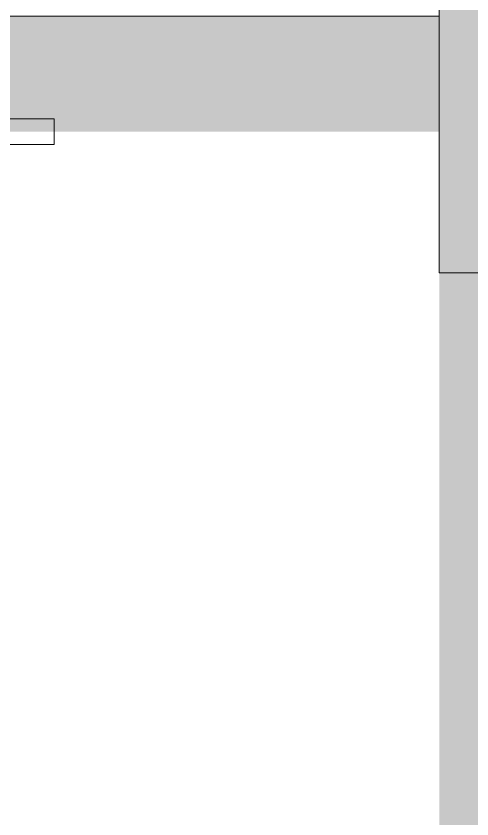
# Model space of a CAD drawing. Header units: millimetres. Extents: x -1113 to 415037, y -3642 to 28069.
# Drawn here: x 6618.22 to 6635.98, y 15177.69 to 15208.94 of the extents above; entities that cross this region are included whole.
import ezdxf

# ---------------------------------------------------------------- set-up
doc = ezdxf.new("R2010")
doc.units = ezdxf.units.MM
for name, color, linetype, lineweight in [('0) Стена 3.93м', 3, 'Continuous', 60), ('A-GLAZ-CURT', 7, 'Continuous', 9), ('A-GLAZ-CURT-2', 7, 'Continuous', 20), ('A-GLAZ-CWMG', 7, 'Continuous', 9), ('A-GLAZ-CWMG-1', 7, 'Continuous', 20)]:
    doc.layers.add(name, color=color, linetype=linetype, lineweight=lineweight)
doc.layers.add('A-AREA-PATT-1', color=7, linetype='Continuous', lineweight=5, true_color=0xa5bae0, transparency=1)
doc.layers.add('A-WALL-FNSH-1', color=9, linetype='Continuous', lineweight=5, true_color=0x808080)

# ---------------------------------------------------------------- blocks, each defined once
blk = doc.blocks.new('Прямоугольный импост - Импост структурный с накладкой - 190мм-31929454-Объем проектирования 1 этажа')
at = {"layer": 'A-GLAZ-CWMG-1'}
for p, q in [((-50, 0), (-50, 17)), ((-40, 0), (-50, 0)), ((-40, -40), (-40, 0))]:
    blk.add_line(p, q, dxfattribs=at)
blk = doc.blocks.new('Системная панель - Стекло - 40мм-32473990-Объем проектирования 1 этажа')
at = {"layer": 'A-GLAZ-CURT-2'}
for p, q in [((325, 0), (325, 40)), ((-325, 0), (325, 0))]:
    blk.add_line(p, q, dxfattribs=at)
blk = doc.blocks.new('1floor')
at = {"layer": 'A-AREA-PATT-1'}
h = blk.add_hatch(color=256, dxfattribs=at)
h.paths.add_polyline_path([(3730, 7883), (3780, 7883.067), (3780, 7900), (3730, 7900)])
h.paths.add_polyline_path([(4505, 7883), (4555, 7883), (4555, 7900), (4505, 7900), (4505, 7890.062)])
h.paths.add_polyline_path([(6395, 7883), (6405, 7883), (6405, 7900), (6355, 7900), (6355, 7883), (6392.333, 7883)])
h.paths.add_polyline_path([(6980, 7883), (7030, 7883), (7030, 7900), (6980, 7900), (6980, 7896.333)])
h.paths.add_polyline_path([(7660, 7883), (7660, 7900), (7610, 7900), (7610, 7883), (7650, 7883)])
h.paths.add_polyline_path([(20061.969, 7920.5), (20070.257, 7920.927), (20070.257, 9050), (20053.257, 9050), (20053.257, 7920.5)])
h.paths.add_polyline_path([(20053.257, 10850), (20070.257, 10850), (20070.257, 10874), (13684.5, 10874), (13684.5, 15220), (13679, 15218.918), (13679, 10868.5), (20053.257, 10868.5), (20053.257, 10860)])
h.paths.add_polyline_path([(9872.586, 14719.224), (9872.586, 14759.224), (9092.586, 14759.224), (9092.586, 14719.224)])
h.paths.add_polyline_path([(8601.22, 14719.224), (8972.586, 14719.224), (8972.586, 14759.224), (8192.586, 14759.224), (8192.586, 14719.224)])
h.paths.add_polyline_path([(7098.5, 14719.224), (8072.586, 14719.224), (8072.586, 14759.224), (7098.5, 14759.224), (7098.5, 14739.214)])
h.paths.add_polyline_path([(9952.586, 14799.224), (9952.586, 15879.224), (9912.586, 15879.224), (9912.586, 14799.224), (9932.586, 14799.224)])
h.paths.add_polyline_path([(13690, 15225.5), (13710, 15225.5), (13710, 15231), (13690, 15231)])
h.paths.add_polyline_path([(6780, 15235), (6780, 15270), (6570, 15270), (6570, 15235), (6774, 15235)])
h.paths.add_polyline_path([(6731.643, 15295), (6760, 15295), (6760, 15345), (6610, 15345), (6610, 15975), (6760, 15975), (6760, 16025), (6610, 16025), (6610, 16123), (6570, 16123), (6570, 15305), (6610, 15305), (6610, 15295)])
h.paths.add_polyline_path([(6570, 17627), (6610, 17627), (6610, 17725), (6760, 17725), (6760, 17775), (6610, 17775), (6610, 18325), (6760, 18325), (6760, 18375), (6610, 18375), (6610, 18975), (6760, 18975), (6760, 19025), (6610, 19025), (6610, 19123), (6570, 19123), (6570, 17670.909)])
h.paths.add_polyline_path([(9952.586, 17799.224), (9952.586, 18429.224), (9912.586, 18429.224), (9912.586, 17799.224), (9932.586, 17799.224)])
h.paths.add_polyline_path([(13710, 17821), (13710, 17825.5), (13690, 17825.5), (13690, 17821), (13709.956, 17821)])
h.paths.add_polyline_path([(13679, 17825.5), (13684.5, 17827.62), (13682.184, 18474.5), (13679.001, 18474.433), (13679, 17826.39)])
h.paths.add_polyline_path([(13690, 18479), (13710, 18479), (13709.955, 18490), (13679, 18490), (13679, 18479), (13684.5, 18479)])
h.paths.add_polyline_path([(9952.586, 18549.224), (9952.586, 19179.224), (9912.586, 19179.224), (9912.586, 18549.224), (9932.586, 18549.224)])
h.paths.add_polyline_path([(9932.586, 19299.224), (9952.586, 19299.224), (9950.831, 20632.655), (9912.586, 20632.655), (9912.586, 19299.224)])
h.paths.add_polyline_path([(6610, 20627), (6610, 20725), (6760, 20725), (6760, 20770), (6570, 20770), (6570, 20627)])
h.paths.add_polyline_path([(13692.264, 21569), (13710, 21569.344), (13710, 21574.5), (13684.5, 21574.5), (13684.5, 22224.5), (13679, 22224.494), (13679, 21569), (13690, 21569)])
h.paths.add_polyline_path([(13710, 22224.5), (13709.954, 22232), (13700, 22232), (13700, 22224.5)])
h.paths.add_polyline_path([(6685, 27100), (6685, 27250), (6635, 27250), (6635, 27100)])
h.paths.add_polyline_path([(5835, 27100), (5835, 27250), (5785, 27250), (5785, 27100)])
h.paths.add_polyline_path([(7485, 27100), (7535, 27100), (7535, 27250), (7485, 27250), (7485, 27195.281)])
h.paths.add_polyline_path([(8385, 27100), (8385, 27150), (9089.5, 27150), (9089.5, 27250), (8335, 27250), (8335, 27100)])
h.paths.add_polyline_path([(12635.256, 27100), (12635.256, 27150), (13410.256, 27150), (13410.256, 27100), (13460.256, 27100), (13460.256, 27150), (13689.5, 27150), (13689.5, 27250), (11735.256, 27250), (11735.256, 27100), (11785.256, 27100), (11785.256, 27150), (12585.256, 27150), (12585.256, 27100)])
h.paths.add_polyline_path([(4985, 27100), (4985, 27250), (4680.5, 27250), (4680.5, 27150), (4935, 27150), (4935, 27100)])
h.paths.add_polyline_path([(10035, 27100), (10085, 27100), (10085, 27150), (10885, 27150), (10885, 27100), (10935, 27100), (10935, 27150), (11285, 27150), (11285, 27250), (10035, 27250), (10035, 27156.25)])
h = blk.add_hatch(color=256, dxfattribs=at)
h.paths.add_polyline_path([(6120, 15100), (6160, 15100), (6160, 15200), (4660, 15200), (4660, 15100), (6110, 15100)])
h.paths.add_polyline_path([(6175, 15330), (6174.762, 15340), (6170, 15340), (6170, 15330)])
h.paths.add_polyline_path([(6560.65, 15340.5), (6570, 15340.5), (6570, 15345), (6553, 15345), (6553, 15340.5)])
h.paths.add_polyline_path([(6553, 15975), (6570, 15975), (6570, 16025), (6553, 16025), (6553, 16010)])
h.paths.add_polyline_path([(6570, 17725), (6570, 17775), (6553, 17775), (6553, 17725), (6563.161, 17725)])
h.paths.add_polyline_path([(6570, 18325), (6570, 18375), (6553, 18375), (6553, 18325), (6556.667, 18325)])
h.paths.add_polyline_path([(6560, 18975), (6570, 18975), (6570, 19025), (6553, 19025), (6553, 18975)])
h.paths.add_polyline_path([(6520, 20725), (6570, 20725), (6570, 20742), (4070.286, 20742), (4070.286, 20725), (6382.146, 20725)])
at = {"layer": 'A-WALL-FNSH-1'}
for p, q in [((6555, 15341), (6175, 15341)), ((6555, 15340), (6555, 15341)), ((6553, 15340), (6555, 15340))]:
    blk.add_line(p, q, dxfattribs=at)
at = {"layer": 'A-GLAZ-CURT', "rotation": 269.9999999999999}
blk.add_blockref('Системная панель - Стекло - 40мм-32473990-Объем проектирования 1 этажа', (6570, 15660), dxfattribs=at)
at = {"layer": 'A-GLAZ-CWMG', "extrusion": (0, 0, -1), "rotation": 270.0000000000001}
blk.add_blockref('Прямоугольный импост - Импост структурный с накладкой - 190мм-31929454-Объем проектирования 1 этажа', (-6570, 15295), dxfattribs=at)

msp = doc.modelspace()

# ---------------------------------------------------------------- block references
at = {"layer": '0) Стена 3.93м'}
msp.add_blockref('1floor', (64.702, -136.062), dxfattribs=at)

doc.saveas('drawing.dxf')
